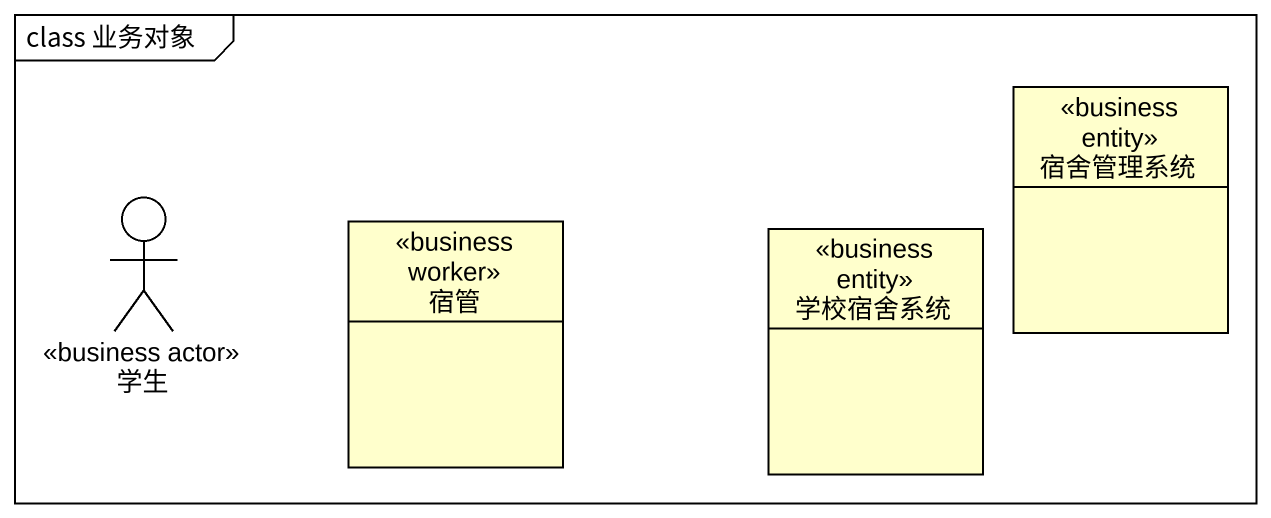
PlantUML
@startuml
mainframe class 业务对象
allowmixing
hide circle
hide empty members
class 宿舍管理系统 <<business entity>>
actor 学生 <<business actor>>
class 宿管 <<business worker>>
class 学校宿舍系统 <<business entity>>
@enduml
